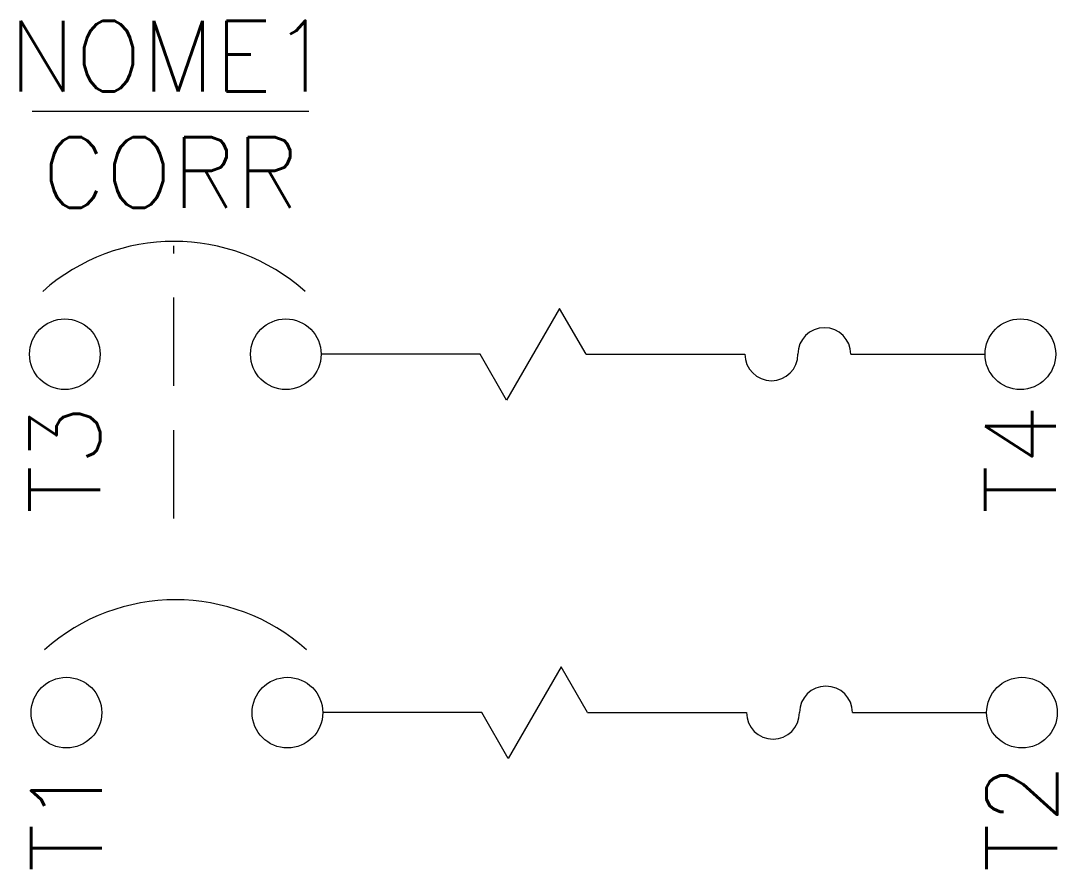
# Model space of a CAD drawing. Header units: millimetres. Extents: x -7.5 to 21.8, y -14 to 10.
import ezdxf
from ezdxf.enums import TextEntityAlignment as Align

# ---------------------------------------------------------------- set-up
doc = ezdxf.new("R2010")
doc.units = ezdxf.units.MM
doc.header["$LTSCALE"] = 10
doc.linetypes.add('HIDDEN', pattern=[0.375, 0.25, -0.125])
doc.styles.add('ROMANS', font='romans.shx')

msp = doc.modelspace()

# ---------------------------------------------------------------- linework, layer by layer
at = {"color": 0}
for p, q in [((-7.181, 7.462), (0.653, 7.462)), ((16, 0.581), (19.8, 0.581)), ((16.046, -9.564), (19.845, -9.564))]:
    msp.add_line(p, q, dxfattribs=at)
at = {"color": 7, "linetype": 'HIDDEN'}
msp.add_line((-3.168, -4.065), (-3.168, 3.649), dxfattribs=at)
at = {"color": 7, "linetype": 'Continuous'}
for p, q in [((7.75, 1.88), (6.25, -0.718)), ((8.5, 0.581), (7.75, 1.88)), ((5.5, 0.581), (1, 0.581)), ((6.25, -0.718), (5.5, 0.581)), ((8.5, 0.581), (13, 0.581)), ((7.796, -8.265), (6.296, -10.863)), ((8.546, -9.564), (7.796, -8.265)), ((5.546, -9.564), (1.046, -9.564)), ((6.296, -10.863), (5.546, -9.564)), ((8.546, -9.564), (13.046, -9.564))]:
    msp.add_line(p, q, dxfattribs=at)
for centre in [(-6.259, 0.581), (0, 0.581), (20.8, 0.581), (-6.213, -9.564), (0.046, -9.564), (20.845, -9.564)]:
    msp.add_circle(centre, 1, dxfattribs=at)
for centre, radius, start, end in [((-3.168, -1.806), 5.581, 48.3063, 131.6937), ((15.25, 0.581), 0.75, 0, 180), ((13.75, 0.581), 0.75, 180, 0), ((-3.123, -11.951), 5.581, 48.3063, 131.6937), ((15.296, -9.564), 0.75, 0, 180), ((13.796, -9.564), 0.75, 180, 0)]:
    msp.add_arc(centre, radius, start, end, dxfattribs=at)

# ---------------------------------------------------------------- texts
at = {"color": 7, "style": 'ROMANS'}
for tag, p in [('NOME1', (-3.264, 9.022)), ('CORR', (-3.264, 5.728))]:
    msp.add_attdef(tag, text='', height=2, dxfattribs=at).set_placement(p, align=Align.MIDDLE_CENTER)
for tag, p in [('T3', (-6.259, -0.853)), ('T4', (20.8, -0.853)), ('T2', (20.845, -10.998)), ('T1', (-6.213, -10.998))]:
    msp.add_attdef(tag, text='', height=2, rotation=90, dxfattribs=at).set_placement(p, align=Align.MIDDLE_RIGHT)

doc.saveas('drawing.dxf')
